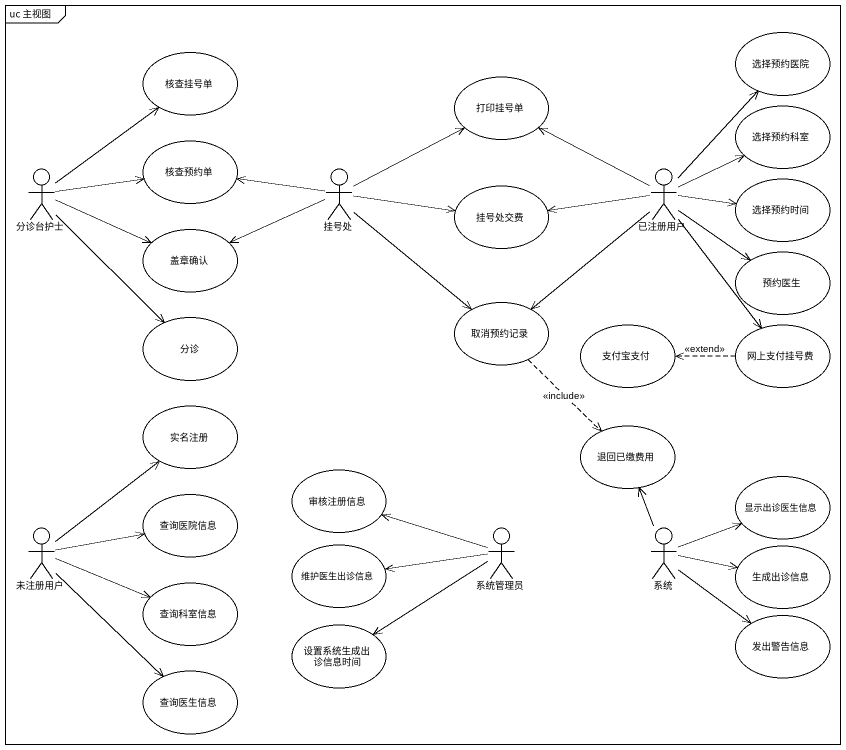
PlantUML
@startuml
mainframe uc 主视图
usecase 选择预约医院
usecase 核查挂号单
usecase 打印挂号单
usecase 选择预约科室
usecase 核查预约单
actor 分诊台护士
actor 挂号处
usecase 挂号处交费
actor 已注册用户
usecase 选择预约时间
usecase 盖章确认
usecase 预约医生
usecase 分诊
usecase 取消预约记录
usecase 支付宝支付
usecase 网上支付挂号费
usecase 实名注册
usecase 退回已缴费用
usecase 审核注册信息
usecase 显示出诊医生信息
usecase 查询医院信息
actor 未注册用户
usecase 维护医生出诊信息
actor 系统管理员
actor 系统
usecase 生成出诊信息
usecase 查询科室信息
usecase 设置系统生成出诊信息时间
usecase 发出警告信息
usecase 查询医生信息
分诊台护士 -up-> 核查挂号单
分诊台护士 -right-> 核查预约单
分诊台护士 -right-> 盖章确认
分诊台护士 --> 分诊
挂号处 -up-> 打印挂号单
挂号处 -left-> 核查预约单
挂号处 -right-> 挂号处交费
挂号处 -left-> 盖章确认
挂号处 --> 取消预约记录
已注册用户 -up-> 选择预约医院
已注册用户 -up-> 打印挂号单
已注册用户 -up-> 选择预约科室
已注册用户 -left-> 挂号处交费
已注册用户 -right-> 选择预约时间
已注册用户 --> 预约医生
已注册用户 --> 取消预约记录
已注册用户 --> 网上支付挂号费
取消预约记录 ..> 退回已缴费用 : <<include>>
网上支付挂号费 .left.> 支付宝支付 : <<extend>>
未注册用户 -up-> 实名注册
未注册用户 -right-> 查询医院信息
未注册用户 -right-> 查询科室信息
未注册用户 --> 查询医生信息
系统管理员 -left-> 审核注册信息
系统管理员 -left-> 维护医生出诊信息
系统管理员 -left-> 设置系统生成出诊信息时间
系统 -up-> 退回已缴费用
系统 -right-> 显示出诊医生信息
系统 -right-> 生成出诊信息
系统 --> 发出警告信息
@enduml
